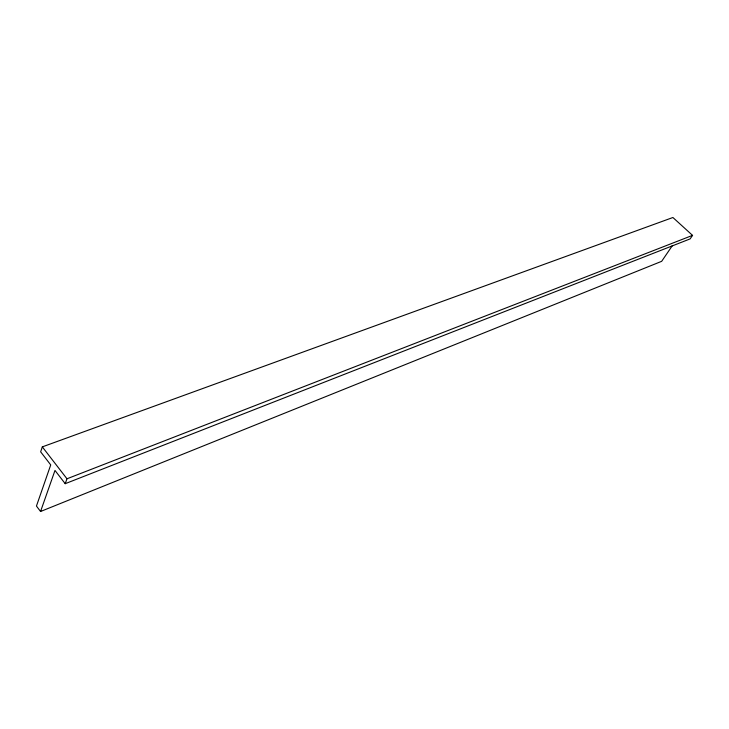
<?xml version="1.0" encoding="UTF-8"?>
<svg xmlns="http://www.w3.org/2000/svg" width="729" height="729" viewBox="0 0 729 729"><rect width="100%" height="100%" fill="white"/><g stroke="black" fill="none" stroke-linecap="round" stroke-linejoin="round"><path stroke-width="1.09" d="M40.551 511.494L54.985 470.433L65.2 483.691L690.117 238.902L692.55 235.376L672.903 217.506L42.318 446.877L40.651 451.834L50.729 464.911L36.45 506.054L40.551 511.494L661.668 261.319L672.466 245.473M65.2 483.691L66.977 478.789L692.55 235.376M42.318 446.877L66.977 478.789"/></g></svg>
